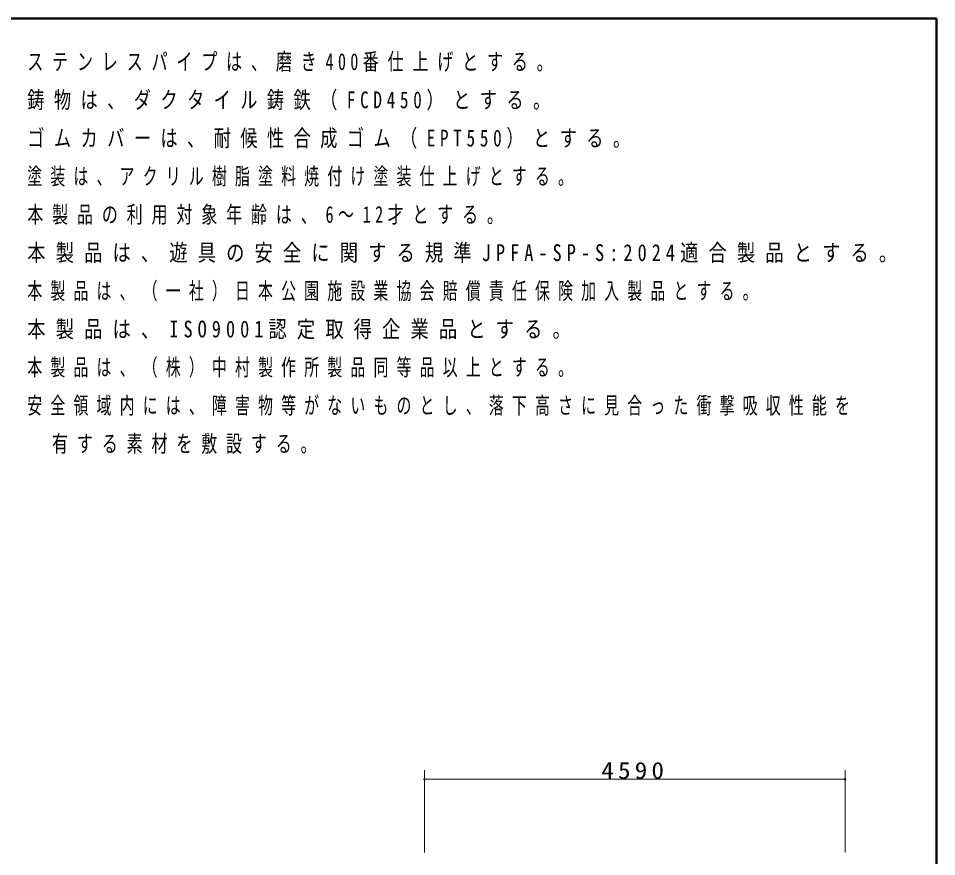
# Model space of a CAD drawing. Units: millimetres, scale not verified. Extents: x -35408 to 0, y -49934 to 13350.
# Drawn here: x -5011 to 0, y 8778 to 13350 of the extents above; entities that cross this region are included whole.
import ezdxf

# ---------------------------------------------------------------- set-up
doc = ezdxf.new("R2010")
doc.units = ezdxf.units.MM
doc.layers.add('A3図枠', color=7, linetype='Continuous', lineweight=25)
doc.layers.add('補助', color=2, linetype='Continuous', lineweight=25)
doc.styles.add('ＭＳ ゴシック', font='')
doc.styles.get('ＭＳ ゴシック').set_extended_font_data('MS Gothic')

# ---------------------------------------------------------------- blocks, each defined once
blk = doc.blocks.new('dimension_origin')
at = {"color": 0, "linetype": 'Continuous', "lineweight": -2}
blk.add_circle((0, 0), 1.25, dxfattribs=at)

msp = doc.modelspace()

# ---------------------------------------------------------------- linework, layer by layer
at = {"layer": 'A3図枠', "lineweight": 50}
for p, q in [((0, 13350), (-19250, 13350)), ((0, 0), (0, 13350))]:
    msp.add_line(p, q, dxfattribs=at)
at = {"layer": '補助', "lineweight": 13}
for p, q in [((-2795, 8800), (-2795, 9250)), ((-500, 8800), (-500, 9250)), ((-2795, 9200), (-500, 9200))]:
    msp.add_line(p, q, dxfattribs=at)

# ---------------------------------------------------------------- block references
at = {"layer": '補助', "lineweight": 13, "xscale": 3.33, "yscale": 3.33}
msp.add_blockref('dimension_origin', (-2795, 9200), dxfattribs=at)
at = {"layer": '補助', "lineweight": 13, "xscale": 3.33, "yscale": 3.33, "rotation": 180}
msp.add_blockref('dimension_origin', (-500, 9200), dxfattribs=at)

# ---------------------------------------------------------------- texts
at = {"layer": '補助', "char_height": 91.64, "style": 'ＭＳ ゴシック'}
for s, insert, attachment_point in [('\\T1.55;\\W0.7;ステンレスパイプは、磨き400番仕上げとする。', (-4962.239, 13159.844), 1), ('\\T1.55;\\W0.75;鋳物は、ダクタイル鋳鉄（FCD450）とする。', (-4962.239, 12951.51), 1), ('\\T1.55;\\W0.75;ゴムカバーは、耐候性合成ゴム（EPT550）とする。', (-4962.239, 12743.177), 1), ('\\T1.55;\\W0.65;塗装は、アクリル樹脂塗料焼付け塗装仕上げとする。', (-4962.239, 12534.844), 1), ('\\T1.55;\\W0.7;本製品の利用対象年齢は、6～12才とする。', (-4962.239, 12326.51), 1), ('\\T1.55;\\W0.8;本製品は、遊具の安全に関する規準JPFA-SP-S:2024適合製品とする。', (-4962.239, 12118.177), 1), ('\\T1.55;\\W0.65;本製品は、（一社）日本公園施設業協会賠償責任保険加入製品とする。', (-4962.239, 11909.844), 1), ('\\T1.55;\\W0.8;本製品は、ISO9001認定取得企業品とする。', (-4962.239, 11701.511), 1), ('\\T1.55;\\W0.65;本製品は、（株）中村製作所製品同等品以上とする。', (-4962.239, 11493.177), 1), ('\\T1.55;\\W0.65;安全領域内には、障害物等がないものとし、落下高さに見合った衝撃吸収性能を', (-4962.239, 11284.844), 1), ('\\T1.55;\\W0.7;\\~\\~有する素材を敷設する。', (-4962.239, 11076.511), 1), ('\\T1.33;\\W1.1;4590', (-1647.5, 9201), 8)]:
    msp.add_mtext(s, dxfattribs=dict(at, insert=insert, attachment_point=attachment_point))

doc.saveas('drawing.dxf')
